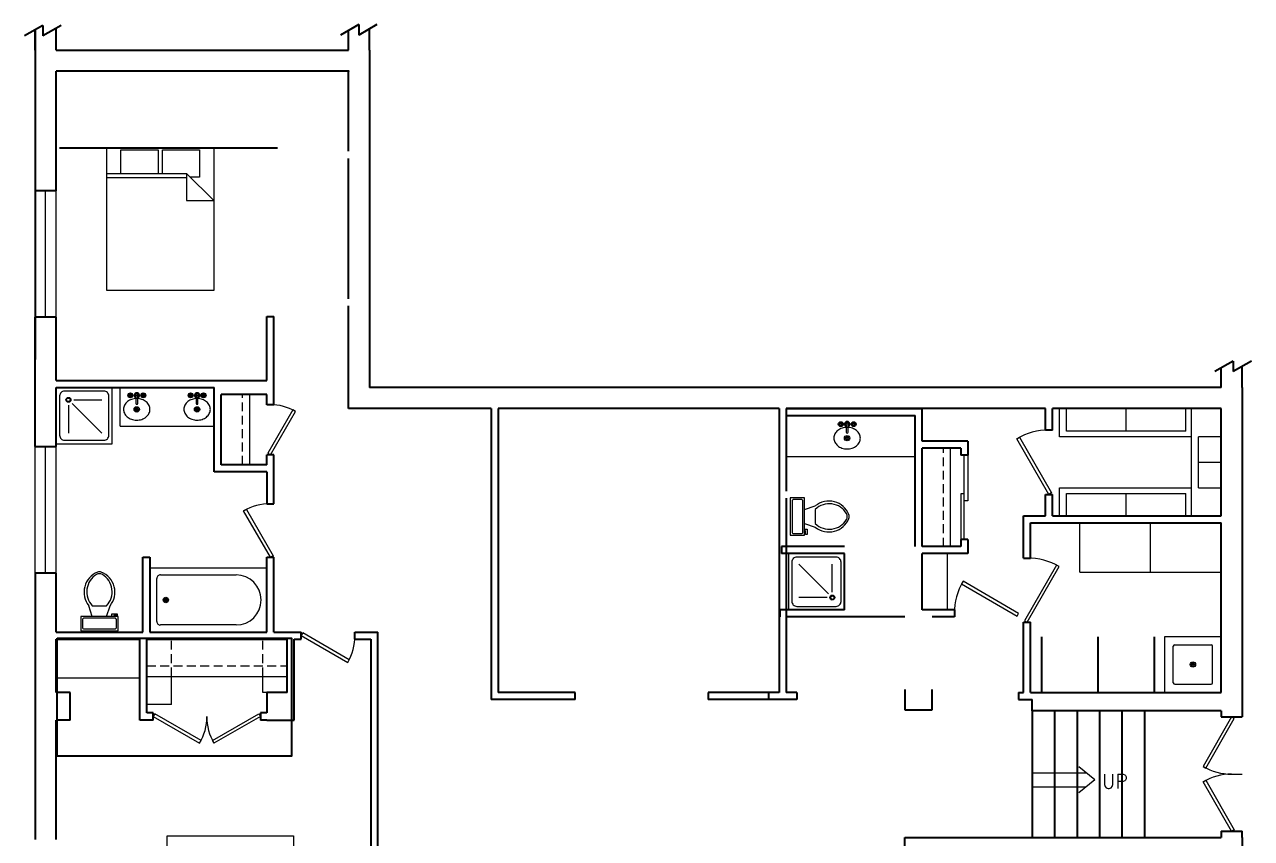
# Model space of a CAD drawing. Header units: millimetres. Extents: x -13274 to 77127, y -114744 to 1151.
# Drawn here: x 8906 to 26368, y -79314 to -67736 of the extents above; entities that cross this region are included whole.
import ezdxf

# ---------------------------------------------------------------- set-up
doc = ezdxf.new("R2010")
doc.units = ezdxf.units.MM
doc.header["$LTSCALE"] = 5
doc.linetypes.add('DASHEDX2', pattern=[38.1, 25.4, -12.7])
for name, color, linetype in [('Bathtub', 4, 'Continuous'), ('Bed', 4, 'Continuous'), ('CLoset', 1, 'Continuous'), ('Closet Hidden', 1, 'DASHEDX2'), ('Door', 1, 'Continuous'), ('Sink', 4, 'Continuous'), ('Storage', 1, 'Continuous'), ('text', 1, 'Continuous'), ('Toilet', 4, 'Continuous'), ('Windows', 1, 'Continuous')]:
    doc.layers.add(name, color=color, linetype=linetype)
doc.layers.add('Wall', color=7, linetype='Continuous', lineweight=35)
doc.styles.add('Roman', font='romans')

# ---------------------------------------------------------------- blocks, each defined once
blk = doc.blocks.new('Faucet - Bathroom top')
for p, q in [((-4.107, 0.125), (-4.375, 0.125)), ((-3.75, 0.4788), (-3.75, 0.75)), ((-3.5, 0.482), (-3.5, 0.75)), ((-3.1461, 0.125), (-2.875, 0.125)), ((3.143, 0.125), (2.875, 0.125)), ((3.5, 0.4788), (3.5, 0.75)), ((3.75, 0.482), (3.75, 0.75)), ((4.1039, 0.125), (4.375, 0.125)), ((-4.1039, -0.125), (-4.375, -0.125)), ((-3.75, -0.4821), (-3.75, -0.75)), ((-3.5, -0.4789), (-3.5, -0.75)), ((-3.143, -0.125), (-2.875, -0.125)), ((-0.5, -0.8639), (-0.5, -4.5)), ((0.5, -4.5), (0.5, -0.8631)), ((3.1461, -0.125), (2.875, -0.125)), ((3.5, -0.4821), (3.5, -0.75)), ((3.75, -0.4789), (3.75, -0.75)), ((4.107, -0.125), (4.375, -0.125))]:
    blk.add_line(p, q)
for centre, radius in [((-3.625, 0), 1.375), ((-4.625, 0), 0.2795), ((-3.625, 0), 0.5), ((-3.625, 1), 0.2795), ((-2.625, 0), 0.2795), ((0, 0), 0.5), ((3.625, 0), 1.375), ((2.625, 0), 0.2795), ((3.625, 0), 0.5), ((3.625, 1), 0.2795), ((4.625, 0), 0.2795), ((-3.625, -1), 0.2795), ((3.625, -1), 0.2795)]:
    blk.add_circle(centre, radius)
for centre, radius, start, end in [((-3.625, 0), 1, 105.2407, 164.2093), ((-3.625, 0), 1, 16.44125, 74.07887), ((0, 0), 1.5, 289.6514, 250.3603), ((0, 0), 1, 300.3431, 239.7554), ((3.625, 0), 1, 106.12, 164.0884), ((3.625, 0), 1, 16.23422, 73.90469), ((-3.625, 0), 1, 196.2342, 253.9047), ((-3.625, 0), 1, 286.12, 344.0884), ((0, -4.5), 0.5, 180, 0), ((3.625, 0), 1, 196.4413, 254.0789), ((3.625, 0), 1, 285.2407, 344.2093)]:
    blk.add_arc(centre, radius, start, end)

msp = doc.modelspace()

# ---------------------------------------------------------------- linework, layer by layer
for p, q in [((23245.16, -78379.327), (24015.906, -78379.327)), ((24140.48, -78479.327), (23911.372, -78295.414)), ((23245.16, -78579.327), (24015.906, -78579.327)), ((24140.48, -78479.327), (23911.372, -78663.24))]:
    msp.add_line(p, q)
at = {"layer": 'Bathtub', "linetype": 'Continuous'}
for p, q in [((10035.16, -72949.327), (9475.16, -72949.327)), ((10155.16, -73699.327), (10155.16, -72899.327)), ((9405.16, -73019.327), (9405.16, -73579.327)), ((9530.16, -73149.327), (9530.16, -73549.327)), ((9583.193, -73127.36), (10005.16, -73549.327)), ((9605.16, -73074.327), (10005.16, -73074.327)), ((10105.16, -73579.327), (10105.16, -73019.327)), ((9475.16, -73649.327), (10035.16, -73649.327)), ((9355.16, -73699.327), (10155.16, -73699.327)), ((19777.037, -75262.727), (19777.037, -76062.727)), ((19827.037, -75382.727), (19827.037, -75942.727)), ((20457.037, -75312.727), (19897.037, -75312.727)), ((20349.004, -75834.694), (19927.037, -75412.727)), ((20402.037, -75812.727), (20402.037, -75412.727)), ((20527.037, -75942.727), (20527.037, -75382.727)), ((20327.037, -75887.727), (19927.037, -75887.727)), ((19897.037, -76012.727), (20457.037, -76012.727))]:
    msp.add_line(p, q, dxfattribs=at)
at = {"layer": 'Bathtub'}
for p, q in [((10688.56, -75464.927), (12355.16, -75464.927)), ((10891.76, -75922.127), (10942.56, -75922.127)), ((10917.16, -75896.727), (10917.16, -75947.527))]:
    msp.add_line(p, q, dxfattribs=at)
for points in [[(10840.96, -75566.527), (11915.935, -75566.527)], [(10790.16, -76226.927), (10790.16, -75617.327)], [(11915.935, -76277.727), (10840.96, -76277.727)]]:
    msp.add_lwpolyline(points, dxfattribs=at)
for radius in [38.1, 25.4]:
    msp.add_circle((10917.16, -75922.127), radius, dxfattribs=at)
for centre, radius, start, end in [((10834.61, -75610.977), 44.901, 81.8699, 188.1301), ((11915.935, -75922.127), 355.6, 270, 90), ((10834.61, -76233.277), 44.901, 171.8699, 278.1301)]:
    msp.add_arc(centre, radius, start, end, dxfattribs=at)
at = {"layer": 'Bathtub', "linetype": 'Continuous'}
for centre, major_axis, start_param, end_param in [((9475.16, -73019.327), (49.497, 49.497), 0.785398163, 2.35619449), ((10035.16, -73019.327), (-49.497, 49.497), 3.926990817, 5.497787144), ((9530.16, -73074.327), (24.749, 24.749), 5.497787144, 11.780972451), ((9530.16, -73074.327), (17.678, 17.678), 5.497787144, 11.780972451), ((9475.16, -73579.327), (-49.497, 49.497), 0.785398163, 2.35619449), ((10035.16, -73579.327), (49.497, 49.497), 3.926990817, 5.497787144), ((19897.037, -75382.727), (-49.497, -49.497), 3.926990817, 5.497787144), ((20457.037, -75382.727), (49.497, -49.497), 0.785398163, 2.35619449), ((19897.037, -75942.727), (49.497, -49.497), 3.926990817, 5.497787144), ((20402.037, -75887.727), (-24.749, -24.749), 5.497787144, 11.780972451), ((20402.037, -75887.727), (-17.678, -17.678), 5.497787144, 11.780972451), ((20457.037, -75942.727), (-49.497, -49.497), 0.785398163, 2.35619449)]:
    msp.add_ellipse(centre, major_axis=major_axis, ratio=1, start_param=start_param, end_param=end_param, dxfattribs=at)
at = {"layer": 'Bed', "linetype": 'Continuous'}
for p, q in [((10075.16, -71520.447), (10075.16, -69488.446)), ((11599.16, -69488.446), (11599.16, -71520.447)), ((10278.36, -69518.926), (10806.68, -69518.926)), ((10278.36, -69854.206), (10278.36, -69518.926)), ((10806.68, -69518.926), (10806.68, -69854.206)), ((10867.64, -69518.926), (11395.96, -69518.926)), ((10867.64, -69854.206), (10867.64, -69518.926)), ((11395.96, -69518.926), (11395.96, -69905.006)), ((10075.16, -69854.206), (11213.08, -69854.206)), ((11213.08, -69915.166), (10075.16, -69915.166)), ((11599.16, -70240.286), (11213.08, -69854.206)), ((11213.08, -69854.206), (11213.08, -70240.286)), ((11395.96, -69905.006), (11263.864, -69905.006)), ((11213.08, -70240.286), (11599.16, -70240.286)), ((11599.16, -71520.447), (10075.16, -71520.447)), ((10935.161, -79277.326), (12735.16, -79277.326)), ((10935.161, -81309.327), (10935.161, -79277.326)), ((12735.16, -79277.326), (12735.16, -81309.327))]:
    msp.add_line(p, q, dxfattribs=at)
at = {"layer": 'CLoset'}
for p, q in [((12111.16, -73999.327), (12111.16, -72999.327)), ((22086.16, -75162.727), (22086.16, -73762.727)), ((10645.16, -77009.327), (12645.16, -77009.327)), ((10995.16, -77409.327), (10995.16, -77009.327)), ((12295.16, -77239.327), (12295.16, -77009.327)), ((12355.16, -77239.327), (12295.16, -77239.327)), ((10995.16, -77409.327), (10645.16, -77409.327))]:
    msp.add_line(p, q, dxfattribs=at)
at = {"layer": 'CLoset', "linetype": 'Continuous'}
for p, q in [((22280.16, -74412.727), (22230.16, -74412.727)), ((22330.16, -74512.727), (22280.16, -74512.727))]:
    msp.add_line(p, q, dxfattribs=at)
at = {"layer": 'Closet Hidden'}
for p, q in [((12009.16, -73999.327), (12009.16, -72999.327)), ((21984.16, -75162.727), (21984.16, -73762.727)), ((10995.16, -77009.327), (10995.16, -76479.327)), ((12295.16, -77009.327), (12295.16, -76479.327)), ((10645.16, -76857.327), (12645.16, -76857.327))]:
    msp.add_line(p, q, dxfattribs=at)
at = {"layer": 'Door'}
msp.add_line((26085.16, -78399.327), (26237.56, -78399.327), dxfattribs=at)
msp.add_line((26085.16, -78399.327), (26237.56, -78399.327), dxfattribs=at)
for points in [[(12405.16, -73854.927), (12760.76, -73239.01), (12722.266, -73216.785), (12366.666, -73832.702)], [(23485.16, -74419.327), (23027.96, -73627.433), (23066.455, -73605.208), (23523.655, -74397.102)], [(12405.16, -75314.927), (12024.16, -74655.016), (12062.655, -74632.791), (12443.655, -75292.702)], [(23175.16, -76239.327), (23632.36, -75447.433), (23593.866, -75425.208), (23136.666, -76217.102)], [(23054.56, -76112.727), (22262.667, -75655.527), (22240.442, -75694.022), (23032.335, -76151.222)], [(12845.16, -76429.327), (13505.072, -76810.327), (13527.297, -76771.832), (12867.385, -76390.832)], [(10738.16, -77579.327), (11398.072, -77960.327), (11420.297, -77921.832), (10760.385, -77540.832)], [(12262.16, -77579.327), (11602.249, -77960.327), (11580.024, -77921.832), (12239.935, -77540.832)], [(26085.16, -77586.527), (25678.76, -78290.432), (25717.255, -78312.657), (26123.655, -77608.752)], [(26085.16, -79212.127), (25678.76, -78508.222), (25717.255, -78485.997), (26123.655, -79189.902)]]:
    msp.add_lwpolyline(points, close=True, dxfattribs=at)
for centre, radius, start, end in [((12405.16, -73854.927), 711.2, 60, 90), ((23485.16, -74419.327), 914.4, 90, 120), ((12405.16, -75314.927), 762, 90, 120), ((23175.16, -76239.327), 914.4, 60, 90), ((23054.56, -76112.727), 914.4, 150, 180), ((12845.16, -76429.327), 762, 330, 0), ((10738.16, -77579.327), 762, 330, 0), ((12262.16, -77579.327), 762, 180, 210), ((26085.16, -77586.527), 812.8, 240, 270), ((26085.16, -79212.127), 812.8, 90, 120)]:
    msp.add_arc(centre, radius, start, end, dxfattribs=at)
at = {"layer": 'Sink'}
for p, q in [((10268.56, -73449.327), (10268.56, -72899.327)), ((10527.431, -73210.09), (10476.631, -73210.09)), ((10502.031, -73235.49), (10502.031, -73184.69)), ((11387.072, -73210.094), (11336.272, -73210.094)), ((11361.672, -73235.494), (11361.672, -73184.694)), ((10268.56, -73449.327), (11605.16, -73449.327)), ((20638.406, -73619.574), (20587.606, -73619.574)), ((20613.006, -73644.974), (20613.006, -73594.174)), ((19745.16, -73879.327), (21580.16, -73879.327)), ((25135.16, -77239.327), (25135.16, -76439.327)), ((25135.16, -76439.327), (25935.16, -76439.327)), ((25255.16, -77099.327), (25255.16, -76579.327)), ((25275.16, -76559.327), (25795.16, -76559.327)), ((25815.16, -77099.327), (25815.16, -76579.327)), ((25535.16, -76813.927), (25535.16, -76864.727)), ((25560.56, -76839.327), (25509.76, -76839.327)), ((25275.16, -77119.327), (25795.16, -77119.327))]:
    msp.add_line(p, q, dxfattribs=at)
at = {"layer": 'Sink', "linetype": 'Continuous'}
for points in [[(10690.51, -73212.198, 0.118282567), (10677.47, -73155.036, 0.10460746), (10636.518, -73103.156, 0.089717964), (10577.382, -73069.676, 0.081436083), (10503.745, -73056.755, 0.081436083), (10429.838, -73068.025, 0.089717964), (10369.968, -73100.175, 0.10460746), (10327.866, -73151.126, 0.118282567), (10313.551, -73207.982, 0.118282567), (10326.591, -73265.143, 0.10460746), (10367.543, -73317.024, 0.089717964), (10426.679, -73350.504, 0.081436083), (10500.316, -73363.425, 0.081436083), (10574.223, -73352.154, 0.089717964), (10634.093, -73320.005, 0.10460746), (10676.195, -73269.053, 0.118282567)], [(11550.151, -73212.202, 0.118282567), (11537.111, -73155.04, 0.10460746), (11496.159, -73103.16, 0.089717964), (11437.023, -73069.68, 0.081436083), (11363.386, -73056.759, 0.081436083), (11289.479, -73068.03, 0.089717964), (11229.609, -73100.179, 0.10460746), (11187.507, -73151.131, 0.118282567), (11173.192, -73207.986, 0.118282567), (11186.232, -73265.148, 0.10460746), (11227.184, -73317.028, 0.089717964), (11286.32, -73350.508, 0.081436083), (11359.957, -73363.429, 0.081436083), (11433.864, -73352.158, 0.089717964), (11493.734, -73320.009, 0.10460746), (11535.836, -73269.057, 0.118282567)], [(20801.485, -73621.682, 0.118282567), (20788.445, -73564.52, 0.10460746), (20747.494, -73512.64, 0.089717964), (20688.358, -73479.16, 0.081436083), (20614.721, -73466.239, 0.081436083), (20540.813, -73477.51, 0.089717964), (20480.943, -73509.659, 0.10460746), (20438.842, -73560.611, 0.118282567), (20424.526, -73617.466, 0.118282567), (20437.566, -73674.628, 0.10460746), (20478.518, -73726.508, 0.089717964), (20537.654, -73759.988, 0.081436083), (20611.291, -73772.909, 0.081436083), (20685.198, -73761.638, 0.089717964), (20745.068, -73729.489, 0.10460746), (20787.17, -73678.538, 0.118282567)]]:
    msp.add_lwpolyline(points, format="xyb", close=True, dxfattribs=at)
at = {"layer": 'Sink'}
for centre, radius in [((10502.031, -73210.09), 38.1), ((10502.031, -73210.09), 25.4), ((11361.672, -73210.094), 38.1), ((11361.672, -73210.094), 25.4), ((20613.006, -73619.574), 38.1), ((20613.006, -73619.574), 25.4), ((25535.16, -76839.327), 38.1), ((25535.16, -76839.327), 25.4)]:
    msp.add_circle(centre, radius, dxfattribs=at)
for centre, start, end in [((25275.16, -76579.327), 90, 180), ((25795.16, -76579.327), 0, 90), ((25275.16, -77099.327), 180, 270), ((25795.16, -77099.327), 270, 0)]:
    msp.add_arc(centre, 20, start, end, dxfattribs=at)
at = {"layer": 'Storage'}
for p, q in [((23635.16, -73599.327), (23635.16, -73199.327)), ((23735.16, -73519.327), (23735.16, -73199.327)), ((24585.16, -73519.327), (24585.16, -73199.327)), ((25435.16, -73519.327), (25435.16, -73199.327)), ((25515.16, -74724.927), (25515.16, -73199.327)), ((25515.16, -73599.327), (23635.16, -73599.327)), ((25435.16, -73519.327), (23735.16, -73519.327)), ((25615.16, -74324.927), (25615.16, -73599.327)), ((25935.16, -73599.327), (25615.16, -73599.327)), ((25615.16, -73962.127), (25935.16, -73962.127)), ((23635.16, -74724.927), (23635.16, -74324.927)), ((23635.16, -74324.927), (25515.16, -74324.927)), ((25615.16, -74324.927), (25935.16, -74324.927)), ((23735.16, -74724.927), (23735.16, -74404.927)), ((23735.16, -74404.927), (25435.16, -74404.927)), ((24585.16, -74724.927), (24585.16, -74404.927)), ((25435.16, -74724.927), (25435.16, -74404.927)), ((23925.16, -75524.927), (23925.16, -74824.927)), ((24930.16, -75524.927), (24930.16, -74824.927)), ((22040.16, -76062.727), (22040.16, -75262.727)), ((23925.16, -75524.927), (25935.16, -75524.927)), ((9355.16, -77029.327), (10545.16, -77029.327))]:
    msp.add_line(p, q, dxfattribs=at)
at = {"layer": 'text'}
for p, q in [((22280.16, -75062.727), (22280.16, -73862.727)), ((22330.16, -73862.727), (22330.16, -74512.727)), ((22230.16, -74412.727), (22230.16, -75062.727))]:
    msp.add_line(p, q, dxfattribs=at)
at = {"layer": 'Toilet'}
for p, q in [((20007.928, -74468.001), (19804.728, -74468.001)), ((19804.728, -74468.001), (19804.728, -75001.401)), ((19957.128, -74493.401), (19855.528, -74493.401)), ((20007.928, -75001.401), (20007.928, -74468.001)), ((20007.928, -74633.101), (20160.328, -74582.301)), ((20160.328, -74633.101), (20160.328, -74836.301)), ((20007.928, -74836.301), (20160.328, -74887.101)), ((20007.928, -74912.501), (20046.028, -74912.501)), ((20046.028, -74912.501), (20046.028, -74988.701)), ((19804.728, -75001.401), (20007.928, -75001.401)), ((20020.628, -74937.901), (20007.928, -74937.901)), ((20020.628, -74988.701), (20020.628, -74937.901)), ((20046.028, -74988.701), (20020.628, -74988.701)), ((9870.26, -76156.127), (9819.46, -76003.727)), ((9870.26, -76003.727), (10073.46, -76003.727)), ((10073.46, -76156.127), (10124.26, -76003.727)), ((10149.66, -76118.027), (10225.86, -76118.027)), ((10149.66, -76156.127), (10149.66, -76118.027)), ((10225.86, -76118.027), (10225.86, -76143.427)), ((9705.16, -76156.127), (9705.16, -76359.327)), ((10238.56, -76156.127), (9705.16, -76156.127)), ((9730.56, -76206.927), (9730.56, -76308.527)), ((10225.86, -76143.427), (10175.06, -76143.427)), ((10175.06, -76143.427), (10175.06, -76156.127)), ((10238.56, -76359.327), (10238.56, -76156.127)), ((9705.16, -76359.327), (10238.56, -76359.327))]:
    msp.add_line(p, q, dxfattribs=at)
for points in [[(19830.128, -74518.801), (19830.128, -74950.601)], [(19982.528, -74950.601), (19982.528, -74518.801)], [(19855.528, -74976.001), (19957.128, -74976.001)], [(10187.76, -76181.527), (9755.96, -76181.527)], [(10213.16, -76308.527), (10213.16, -76206.927)], [(9755.96, -76333.927), (10187.76, -76333.927)]]:
    msp.add_lwpolyline(points, dxfattribs=at)
for centre, radius, start, end in [((19852.353, -74515.626), 22.451, 81.8699, 188.1301), ((19960.303, -74515.626), 22.451, 351.8699, 98.1301), ((20358.89, -74841.378), 287.761, 31.0530066, 133.6320922), ((20352.872, -74824.096), 309.093, 22.0284333, 128.5307064), ((20512.791, -74734.7), 101.6, 335.7318247, 24.268174), ((20541.328, -74734.7), 101.6, 344.8605283, 15.1394708), ((20352.873, -74645.304), 309.093, 231.4691097, 337.9714347), ((20358.891, -74628.022), 287.761, 226.3677254, 328.9468239), ((19852.353, -74953.776), 22.451, 171.8699, 278.1301), ((19960.303, -74953.776), 22.451, 261.869898, 8.1301), ((10061.256, -75811.183), 309.093, 112.0284333, 218.5307064), ((10078.538, -75805.165), 287.761, 121.0530066, 223.6320922), ((9971.86, -75651.265), 101.6, 65.7318247, 114.268174), ((9971.86, -75622.728), 101.6, 74.8605283, 105.1394708), ((9882.463, -75811.182), 309.093, 321.4691097, 67.9714347), ((9865.181, -75805.165), 287.761, 316.3677254, 58.9468239), ((9752.785, -76203.752), 22.451, 81.8699, 188.1301), ((9752.785, -76311.702), 22.451, 171.8699, 278.1301), ((10190.935, -76203.752), 22.451, 351.869898, 98.1301), ((10190.935, -76311.702), 22.451, 261.8699, 8.1301)]:
    msp.add_arc(centre, radius, start, end, dxfattribs=at)
at = {"layer": 'Wall'}
for p, q in [((9165.529, -67748.867), (8905.721, -67898.867)), ((9165.529, -67748.867), (9165.529, -67898.867)), ((9425.336, -67748.867), (9165.529, -67898.867)), ((13661.97, -67736.024), (13402.162, -67886.024)), ((13661.97, -67736.024), (13661.97, -67886.024)), ((13921.777, -67736.024), (13661.97, -67886.024)), ((9055.16, -67812.588), (9055.16, -72499.788)), ((9055.16, -68099.327), (9055.16, -67812.588)), ((9355.16, -68099.327), (9355.16, -67799.327)), ((13515.16, -68099.327), (13515.16, -67820.784)), ((13815.16, -68099.327), (13815.16, -67799.327)), ((9355.16, -68099.327), (13515.16, -68099.327)), ((13815.16, -68099.327), (13815.16, -72899.327)), ((9355.16, -70099.327), (9355.16, -68399.327)), ((13515.16, -68399.327), (9355.16, -68399.327)), ((13515.16, -69539.327), (13515.16, -68399.327)), ((9402.977, -69488.745), (12503.686, -69488.745)), ((13515.16, -71639.327), (13515.16, -69639.327)), ((9355.16, -70099.327), (9055.16, -70099.327)), ((13515.16, -73199.327), (13515.16, -71739.327)), ((9355.16, -71899.327), (9055.16, -71899.327)), ((9055.16, -73739.327), (9055.16, -71899.327)), ((9355.16, -72799.327), (9355.16, -71899.327)), ((12355.16, -71888.928), (12455.16, -71888.928)), ((12355.16, -72799.327), (12355.16, -71888.928)), ((12455.16, -73143.727), (12455.16, -71888.928)), ((9055.16, -72899.327), (9055.16, -72599.327)), ((26108.253, -72522.632), (25848.445, -72672.632)), ((25935.16, -72899.327), (25935.16, -72622.567)), ((26108.253, -72522.632), (26108.253, -72672.632)), ((26368.06, -72522.632), (26108.253, -72672.632)), ((26235.16, -72899.327), (26235.16, -72599.327)), ((9355.16, -72799.327), (12355.16, -72799.327)), ((9355.16, -72899.327), (11605.16, -72899.327)), ((9355.16, -73739.327), (9355.16, -72899.327)), ((11605.16, -74099.327), (11605.16, -72899.327)), ((25935.16, -72899.327), (13815.16, -72899.327)), ((26235.16, -72899.327), (26235.16, -77586.527)), ((11705.16, -73999.327), (11705.16, -72999.327)), ((12355.16, -72999.327), (11705.16, -72999.327)), ((12355.16, -73143.727), (12355.16, -72999.327)), ((12455.16, -73143.727), (12355.16, -73143.727)), ((15545.16, -73199.327), (13515.16, -73199.327)), ((15545.16, -73199.327), (15545.16, -77339.327)), ((19645.16, -73199.327), (15645.16, -73199.327)), ((15645.16, -73199.327), (15645.16, -77239.327)), ((19645.16, -73199.327), (19645.16, -77239.327)), ((23435.16, -73199.327), (19745.16, -73199.327)), ((19745.16, -73199.327), (19745.16, -74375.927)), ((19745.16, -73199.327), (21680.16, -73199.327)), ((19745.16, -73299.327), (21580.16, -73299.327)), ((21580.16, -75162.727), (21580.16, -73299.327)), ((21680.16, -73662.727), (21680.16, -73199.327)), ((23435.16, -73504.927), (23435.16, -73199.327)), ((23535.16, -73504.927), (23535.16, -73199.327)), ((25935.16, -73199.327), (23535.16, -73199.327)), ((25935.16, -74724.927), (25935.16, -73199.327)), ((23535.16, -73504.927), (23435.16, -73504.927)), ((22330.16, -73662.727), (22330.16, -73862.727)), ((9055.16, -73739.327), (9355.16, -73739.327)), ((12355.16, -73999.327), (12355.16, -73854.927)), ((12455.16, -73854.927), (12355.16, -73854.927)), ((12455.16, -74552.927), (12455.16, -73854.927)), ((21680.16, -75162.727), (21680.16, -73762.727)), ((22230.16, -73762.727), (22230.16, -73862.727)), ((12355.16, -73999.327), (11705.16, -73999.327)), ((12355.16, -74099.327), (11605.16, -74099.327)), ((12355.16, -74099.327), (12355.16, -74552.927)), ((12355.16, -74552.927), (12455.16, -74552.927)), ((19745.16, -74475.927), (19745.16, -77239.327)), ((23435.16, -74724.927), (23435.16, -74419.327)), ((23435.16, -74419.327), (23535.16, -74419.327)), ((23535.16, -74724.927), (23535.16, -74419.327)), ((23125.16, -74724.927), (23435.16, -74724.927)), ((23125.16, -75324.927), (23125.16, -74724.927)), ((23535.16, -74724.927), (25935.16, -74724.927)), ((23225.16, -74824.927), (25935.16, -74824.927)), ((23225.16, -75324.927), (23225.16, -74824.927)), ((25935.16, -77239.327), (25935.16, -74824.927)), ((22230.16, -75062.727), (22230.16, -75162.727)), ((22330.16, -75062.727), (22330.16, -75262.727)), ((19677.037, -75162.727), (19677.037, -75262.727)), ((10588.56, -76379.327), (10588.56, -75314.927)), ((10588.56, -75314.927), (10688.56, -75314.927)), ((10688.56, -75314.927), (10688.56, -76379.327)), ((12355.16, -76379.327), (12355.16, -75314.927)), ((12355.16, -75314.927), (12455.16, -75314.927)), ((12455.16, -76379.327), (12455.16, -75314.927)), ((20577.037, -76062.727), (20577.037, -75262.727)), ((21680.16, -76062.727), (21680.16, -75262.727)), ((23125.16, -75324.927), (23225.16, -75324.927)), ((9355.16, -75539.327), (9055.16, -75539.327)), ((9055.16, -75539.327), (9055.16, -79329.327)), ((9355.16, -76379.327), (9355.16, -75539.327)), ((20577.037, -76062.727), (19654.037, -76062.727)), ((19654.037, -76062.727), (19654.037, -76162.727)), ((22141.528, -76062.727), (21680.16, -76062.727)), ((22140.16, -76062.727), (22040.16, -76062.727)), ((22140.16, -76062.727), (22140.16, -76162.727)), ((21435.16, -76162.727), (19745.16, -76162.727)), ((21975.16, -76162.727), (21825.16, -76162.727)), ((22140.16, -76162.727), (21825.16, -76162.727)), ((23125.16, -76239.327), (23225.16, -76239.327)), ((23125.16, -77239.327), (23125.16, -76239.327)), ((23225.16, -77239.327), (23225.16, -76239.327)), ((9355.16, -76379.327), (10588.56, -76379.327)), ((9355.16, -77239.327), (9355.16, -76479.327)), ((9355.16, -76479.327), (10545.16, -76479.327)), ((10545.16, -77629.327), (10545.16, -76479.327)), ((10645.16, -76479.327), (12645.16, -76479.327)), ((10645.16, -77529.327), (10645.16, -76479.327)), ((10688.56, -76379.327), (12355.16, -76379.327)), ((12455.16, -76379.327), (12845.16, -76379.327)), ((12645.16, -77239.327), (12645.16, -76479.327)), ((12745.16, -76479.327), (12845.16, -76479.327)), ((12745.16, -77239.327), (12745.16, -76479.327)), ((12845.16, -76479.327), (12845.16, -76379.327)), ((13607.16, -76379.327), (13935.16, -76379.327)), ((13607.16, -76479.327), (13607.16, -76379.327)), ((13607.16, -76479.327), (13835.16, -76479.327)), ((13835.16, -76479.327), (13835.16, -81309.327)), ((13935.16, -79499.327), (13935.16, -76379.327)), ((23385.768, -77247.101), (23385.768, -76447.101)), ((24185.768, -77247.101), (24185.768, -76447.101)), ((24985.768, -77247.101), (24985.768, -76447.101)), ((9555.16, -77239.327), (9355.16, -77239.327)), ((9555.16, -77629.327), (9555.16, -77239.327)), ((12355.16, -77239.327), (12355.16, -77529.327)), ((12645.16, -77239.327), (12355.16, -77239.327)), ((12745.16, -77629.327), (12745.16, -77239.327)), ((16740.394, -77339.327), (15545.16, -77339.327)), ((16740.394, -77239.327), (15645.16, -77239.327)), ((16740.394, -77339.327), (16740.394, -77239.327)), ((19495.16, -77239.327), (18636.16, -77239.327)), ((18636.16, -77239.327), (18636.16, -77339.327)), ((19495.16, -77339.327), (18636.16, -77339.327)), ((19645.16, -77239.327), (19495.16, -77239.327)), ((19495.16, -77239.327), (19495.16, -77339.327)), ((19895.16, -77339.327), (19495.16, -77339.327)), ((19895.16, -77239.327), (19745.16, -77239.327)), ((19895.16, -77239.327), (19895.16, -77339.327)), ((21435.16, -77194.277), (21435.16, -77484.277)), ((21825.16, -77484.277), (21825.16, -77194.277)), ((23054.56, -77239.327), (23054.56, -77339.327)), ((23054.56, -77239.327), (23125.16, -77239.327)), ((23054.56, -77339.327), (23245.16, -77339.327)), ((23225.16, -77239.327), (25935.16, -77239.327)), ((23245.16, -77499.327), (23245.16, -77339.327)), ((10738.16, -77529.327), (10645.16, -77529.327)), ((10738.16, -77629.327), (10738.16, -77529.327)), ((12262.16, -77529.327), (12262.16, -77629.327)), ((12355.16, -77529.327), (12262.16, -77529.327)), ((21435.16, -77484.277), (21825.16, -77484.277)), ((25935.16, -77499.327), (23245.16, -77499.327)), ((23245.16, -77499.327), (23245.16, -79299.327)), ((23565.16, -77499.327), (23565.16, -79299.327)), ((23885.16, -77499.327), (23885.16, -79299.327)), ((24205.16, -77499.327), (24205.16, -79299.327)), ((24525.16, -77499.327), (24525.16, -79299.327)), ((24845.16, -77499.327), (24845.16, -79299.327)), ((25935.16, -77499.327), (25935.16, -77586.527)), ((9355.16, -79329.327), (9355.16, -77629.327)), ((9555.16, -77629.327), (9355.16, -77629.327)), ((10738.16, -77629.327), (10545.16, -77629.327)), ((12355.16, -77629.327), (12262.16, -77629.327)), ((12355.16, -77629.327), (12745.16, -77629.327)), ((25935.16, -77586.527), (26235.16, -77586.527)), ((25935.16, -79212.127), (26235.16, -79212.127)), ((25935.16, -79212.127), (25935.16, -79299.327)), ((26235.16, -79299.327), (26235.16, -79212.127)), ((21435.16, -79499.327), (21435.16, -79299.327)), ((21435.16, -79299.327), (25935.16, -79299.327)), ((26235.16, -79299.327), (26235.16, -79599.327))]:
    msp.add_line(p, q, dxfattribs=at)
at = {"layer": 'Wall', "linetype": 'Continuous'}
for p, q in [((22330.16, -73662.727), (21680.16, -73662.727)), ((22230.16, -73762.727), (21680.16, -73762.727)), ((22330.16, -73862.727), (22230.16, -73862.727)), ((22330.16, -75062.727), (22230.16, -75062.727)), ((20577.037, -75162.727), (19677.037, -75162.727)), ((22230.16, -75162.727), (21680.16, -75162.727)), ((20577.037, -75262.727), (19677.037, -75262.727)), ((22330.16, -75262.727), (21680.16, -75262.727))]:
    msp.add_line(p, q, dxfattribs=at)
at = {"layer": 'Wall'}
msp.add_lwpolyline([(9370.152, -76465.236), (12704.631, -76465.236), (12704.631, -78144.833), (9370.152, -78144.833)], close=True, dxfattribs=at)
msp.add_point((13515.16, -68399.327), dxfattribs=at)
at = {"layer": 'Windows'}
for p, q in [((9055.16, -71899.327), (9055.16, -70099.327)), ((9205.16, -71899.327), (9205.16, -70099.327)), ((9355.16, -71899.327), (9355.16, -70099.327)), ((9055.16, -75539.327), (9055.16, -73739.327)), ((9205.16, -75539.327), (9205.16, -73739.327)), ((9355.16, -75539.327), (9355.16, -73739.327))]:
    msp.add_line(p, q, dxfattribs=at)

# ---------------------------------------------------------------- block references
at = {"layer": 'Sink', "xscale": 25.4, "yscale": 25.4, "zscale": 25.4}
for p in [(10503.745, -73010.875), (11361.672, -73010.875), (20614.721, -73420.359)]:
    msp.add_blockref('Faucet - Bathroom top', p, dxfattribs=at)

# ---------------------------------------------------------------- texts
at = {"layer": 'Wall', "insert": (24426.202, -78501.65), "char_height": 200, "attachment_point": 5, "style": 'Roman'}
msp.add_mtext_dynamic_manual_height_columns('UP', width=310.19713, gutter_width=50, heights=[0], dxfattribs=at)

doc.saveas('drawing.dxf')
